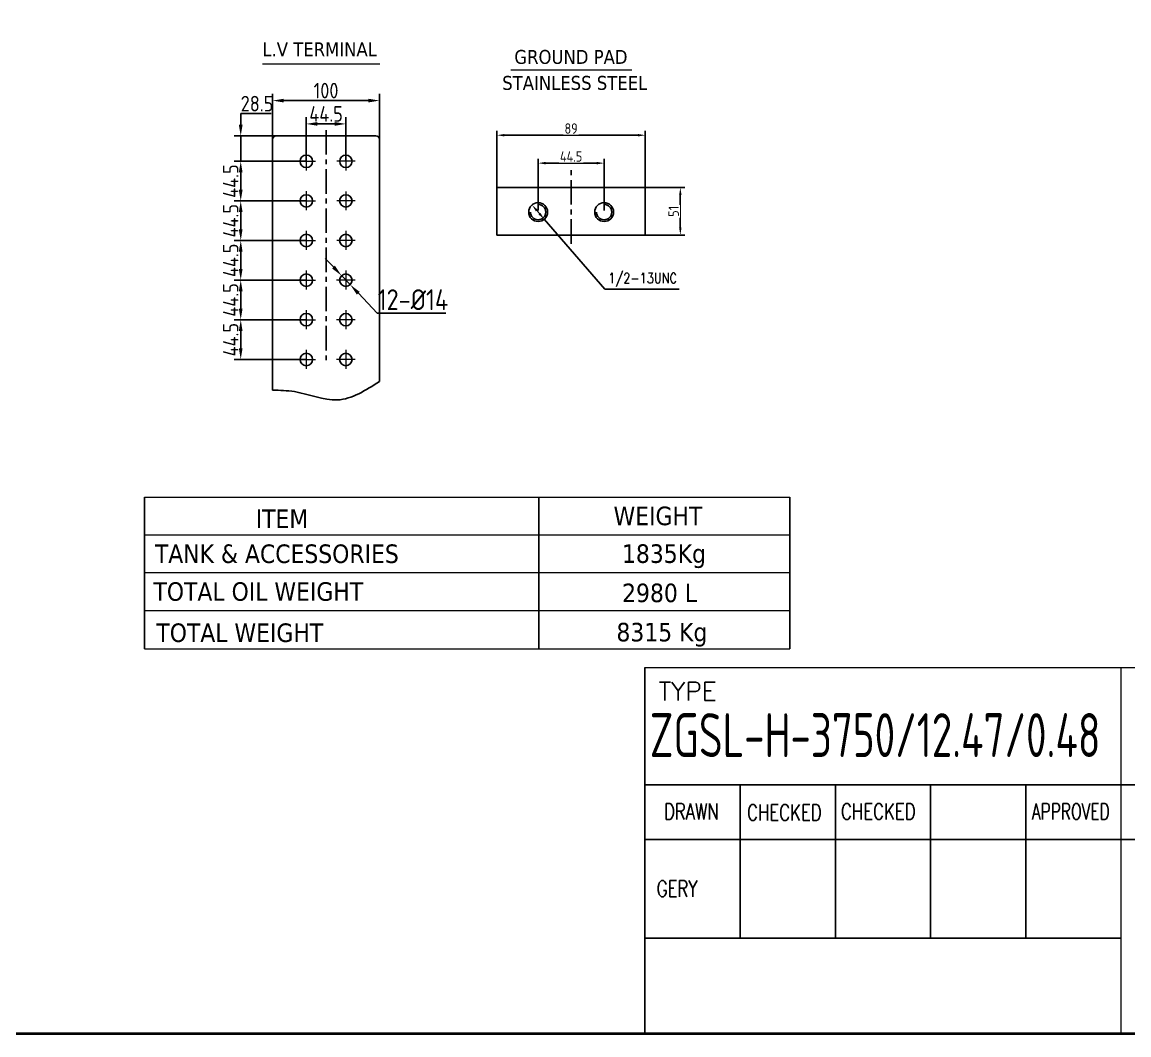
# Model space of a CAD drawing. Header units: millimetres. Extents: x 51831 to 122350, y -311274 to -161296.
# Drawn here: x 56147 to 59875, y -168355 to -164942 of the extents above; entities that cross this region are included whole.
import ezdxf

# ---------------------------------------------------------------- set-up
doc = ezdxf.new("R2010")
doc.units = ezdxf.units.MM
doc.header["$LTSCALE"] = 13
doc.linetypes.add('CENTERX2', pattern=[101.6, 63.5, -12.7, 12.7, -12.7])
doc.linetypes.add('点画线', pattern=[18, 12, -2, 2, -2])
doc.layers.add('1', color=4, linetype='Continuous')
doc.layers.add('2', color=3, linetype='Continuous')
doc.layers.add('中心线层', color=1, linetype='点画线', lineweight=18, true_color=0xff0000)
doc.layers.add('标注、文本', color=3, linetype='Continuous', lineweight=25)
doc.layers.add('铁心', color=3, linetype='Continuous', lineweight=0)
doc.styles.add('ROMANS', font='romans.shx', dxfattribs={"bigfont": 'whgtxt.shx'})
doc.styles.get("Standard").update_dxf_attribs({"font": 'gbenor.shx', "bigfont": 'gbcbig.shx'})
doc.styles.add('Tahoma$001', font='tahoma.ttf', dxfattribs={"height": 2.159784})
doc.styles.add('Tahoma_txtstyle_30.51_0_0', font='tahoma.ttf')
doc.dimstyles.new('1-15', dxfattribs={"dimscale": 20, "dimtxt": 3.5, "dimasz": 2, "dimexe": 1.5, "dimexo": 0.5, "dimgap": 0.5, "dimtad": 1, "dimtoh": 1, "dimdec": 1, "dimdsep": 46, "dimtxsty": 'Standard', "dimcen": 2.5, "dimclrd": 3, "dimclre": 3, "dimclrt": 3, "dimadec": 0, "dimazin": 2, "dimtfac": 1, "dimtdec": 1, "dimtmove": 0, "dimatfit": 2, "dimfxl": 1, "dimarcsym": 0})
doc.dimstyles.new('丁晓菲', dxfattribs={"dimscale": 10, "dimtxt": 3.5, "dimasz": 2.5, "dimexe": 1.5, "dimexo": 0, "dimgap": 0.5, "dimtad": 1, "dimtoh": 1, "dimtxsty": 'Standard', "dimcen": 2.5, "dimclrd": 3, "dimclre": 3, "dimclrt": 2, "dimadec": 0, "dimazin": 0, "dimtfac": 1, "dimtmove": 0, "dimatfit": 2, "dimfxl": 1.5, "dimarcsym": 0})
doc.dimstyles.new('郁文书', dxfattribs={"dimscale": 15, "dimtxt": 3.5, "dimasz": 2.5, "dimexe": 1.5, "dimexo": 0, "dimgap": 0.5, "dimtad": 1, "dimtoh": 1, "dimtxsty": 'Standard', "dimcen": 2.5, "dimclrd": 3, "dimclre": 3, "dimclrt": 2, "dimadec": 0, "dimazin": 0, "dimtfac": 1, "dimtmove": 0, "dimatfit": 2, "dimfxl": 1, "dimarcsym": 0})

# ---------------------------------------------------------------- blocks, each defined once
blk = doc.blocks.new('*D1027')
at = {"layer": '1', "color": 3, "lineweight": -2, "transparency": 16777216}
for p, q in [((56990.7, -165724.5), (56990.7, -165183.6)), ((57350.7, -165697.1), (57350.7, -165183.6)), ((57028.2, -165206.1), (57313.2, -165206.1))]:
    blk.add_line(p, q, dxfattribs=at)
at = {"layer": '1', "color": 3, "transparency": 16777216}
for points in [[(57028.2, -165199.9), (57028.2, -165212.4), (56990.7, -165206.1)], [(57313.2, -165199.9), (57313.2, -165212.4), (57350.7, -165206.1)]]:
    blk.add_solid(points, dxfattribs=at)
at = {"layer": 'Defpoints', "color": 0, "transparency": 16777216}
for p in [(57350.7, -165206.1), (57350.7, -165697.1), (56990.7, -165724.5)]:
    blk.add_point(p, dxfattribs=at)
at = {"layer": '1', "color": 2, "transparency": 16777216, "insert": (57170.7, -165172.4), "char_height": 52.5, "attachment_point": 5}
blk.add_mtext('100', dxfattribs=at)
blk = doc.blocks.new('*D1028')
at = {"layer": '1', "color": 3, "lineweight": -2, "transparency": 16777216}
for p, q in [((56883.3, -165287.6), (56883.3, -165250.1)), ((56883.3, -165250.1), (56985.6, -165250.1)), ((57170.9, -165325.1), (56860.8, -165325.1)), ((56883.3, -165410.6), (56883.3, -165325.1)), ((57104.1, -165410.6), (56860.8, -165410.6)), ((56883.3, -165448.1), (56883.3, -165485.6))]:
    blk.add_line(p, q, dxfattribs=at)
at = {"layer": '1', "color": 3, "transparency": 16777216}
for points in [[(56877, -165287.6), (56889.5, -165287.6), (56883.3, -165325.1)], [(56877, -165448.1), (56889.5, -165448.1), (56883.3, -165410.6)]]:
    blk.add_solid(points, dxfattribs=at)
at = {"layer": 'Defpoints', "color": 0, "transparency": 16777216}
for p in [(56883.3, -165325.1), (57170.9, -165325.1), (57104.1, -165410.6)]:
    blk.add_point(p, dxfattribs=at)
at = {"layer": '1', "color": 2, "transparency": 16777216, "insert": (56938.2, -165216.4), "char_height": 52.5, "attachment_point": 5}
blk.add_mtext('28.5', dxfattribs=at)
blk = doc.blocks.new('*D1029')
at = {"layer": '1', "color": 3, "lineweight": -2, "transparency": 16777216}
for p, q in [((57104.1, -165410.6), (57104.1, -165262.2)), ((57237.6, -165410.7), (57237.6, -165262.2)), ((57141.6, -165284.7), (57200.1, -165284.7))]:
    blk.add_line(p, q, dxfattribs=at)
at = {"layer": '1', "color": 3, "transparency": 16777216}
for points in [[(57141.6, -165278.4), (57141.6, -165290.9), (57104.1, -165284.7)], [(57200.1, -165278.4), (57200.1, -165290.9), (57237.6, -165284.7)]]:
    blk.add_solid(points, dxfattribs=at)
at = {"layer": 'Defpoints', "color": 0, "transparency": 16777216}
for p in [(57237.6, -165284.7), (57104.1, -165410.6), (57237.6, -165410.7)]:
    blk.add_point(p, dxfattribs=at)
at = {"layer": '1', "color": 2, "transparency": 16777216, "insert": (57170.8, -165250.9), "char_height": 52.5, "attachment_point": 5}
blk.add_mtext('44.5', dxfattribs=at)
blk = doc.blocks.new('*D1030')
at = {"layer": '1', "color": 3, "lineweight": -2, "transparency": 16777216}
for p, q in [((57104.1, -165410.6), (56860.8, -165410.6)), ((56883.3, -165448.1), (56883.3, -165506.6)), ((57104.1, -165544.1), (56860.8, -165544.1))]:
    blk.add_line(p, q, dxfattribs=at)
at = {"layer": '1', "color": 3, "transparency": 16777216}
for points in [[(56877, -165448.1), (56889.5, -165448.1), (56883.3, -165410.6)], [(56877, -165506.6), (56889.5, -165506.6), (56883.3, -165544.1)]]:
    blk.add_solid(points, dxfattribs=at)
at = {"layer": 'Defpoints', "color": 0, "transparency": 16777216}
for p in [(57104.1, -165410.6), (56883.3, -165544.1), (57104.1, -165544.1)]:
    blk.add_point(p, dxfattribs=at)
at = {"layer": '1', "color": 2, "transparency": 16777216, "insert": (56849.5, -165477.4), "char_height": 52.5, "attachment_point": 5, "rotation": 90}
blk.add_mtext('44.5', dxfattribs=at)
blk = doc.blocks.new('*D1031')
at = {"layer": '1', "color": 3, "lineweight": -2, "transparency": 16777216}
for p, q in [((57104.1, -165544.1), (56860.8, -165544.1)), ((56883.3, -165581.6), (56883.3, -165640.1)), ((57104.1, -165677.6), (56860.8, -165677.6))]:
    blk.add_line(p, q, dxfattribs=at)
at = {"layer": '1', "color": 3, "transparency": 16777216}
for points in [[(56877, -165581.6), (56889.5, -165581.6), (56883.3, -165544.1)], [(56877, -165640.1), (56889.5, -165640.1), (56883.3, -165677.6)]]:
    blk.add_solid(points, dxfattribs=at)
at = {"layer": 'Defpoints', "color": 0, "transparency": 16777216}
for p in [(57104.1, -165544.1), (56883.3, -165677.6), (57104.1, -165677.6)]:
    blk.add_point(p, dxfattribs=at)
at = {"layer": '1', "color": 2, "transparency": 16777216, "insert": (56849.5, -165610.9), "char_height": 52.5, "attachment_point": 5, "rotation": 90}
blk.add_mtext('44.5', dxfattribs=at)
blk = doc.blocks.new('*D1032')
at = {"layer": '1', "color": 3, "lineweight": -2, "transparency": 16777216}
for p, q in [((57104.1, -165677.6), (56860.8, -165677.6)), ((56883.3, -165715.1), (56883.3, -165773.6)), ((57104.1, -165811.1), (56860.8, -165811.1))]:
    blk.add_line(p, q, dxfattribs=at)
at = {"layer": '1', "color": 3, "transparency": 16777216}
for points in [[(56877, -165715.1), (56889.5, -165715.1), (56883.3, -165677.6)], [(56877, -165773.6), (56889.5, -165773.6), (56883.3, -165811.1)]]:
    blk.add_solid(points, dxfattribs=at)
at = {"layer": 'Defpoints', "color": 0, "transparency": 16777216}
for p in [(57104.1, -165677.6), (56883.3, -165811.1), (57104.1, -165811.1)]:
    blk.add_point(p, dxfattribs=at)
at = {"layer": '1', "color": 2, "transparency": 16777216, "insert": (56849.5, -165744.4), "char_height": 52.5, "attachment_point": 5, "rotation": 90}
blk.add_mtext('44.5', dxfattribs=at)
blk = doc.blocks.new('*D1033')
at = {"layer": 'Defpoints', "color": 0, "transparency": 16777216}
for p in [(58246.2, -165499.3), (58246.2, -165659.3), (58364.1, -165659.3)]:
    blk.add_point(p, dxfattribs=at)
at = {"layer": '标注、文本', "color": 3, "lineweight": -2, "transparency": 16777216}
for p, q in [((58246.2, -165499.3), (58379.1, -165499.3)), ((58364.1, -165524.3), (58364.1, -165634.3)), ((58246.2, -165659.3), (58379.1, -165659.3))]:
    blk.add_line(p, q, dxfattribs=at)
at = {"layer": '标注、文本', "color": 3, "transparency": 16777216}
for points in [[(58359.9, -165524.3), (58368.2, -165524.3), (58364.1, -165499.3)], [(58359.9, -165634.3), (58368.2, -165634.3), (58364.1, -165659.3)]]:
    blk.add_solid(points, dxfattribs=at)
at = {"layer": '标注、文本', "color": 2, "transparency": 16777216, "insert": (58341.6, -165579.3), "char_height": 35, "attachment_point": 5, "rotation": 90, "bg_fill": 3, "box_fill_scale": 1.1, "bg_fill_color": 256, "bg_fill_true_color": 13158600, "bg_fill_transparency": 0}
blk.add_mtext('51', dxfattribs=at)
blk = doc.blocks.new('*D1071')
at = {"layer": 'Defpoints', "color": 0, "transparency": 16777216}
for p in [(57864.3, -165557.8), (57905.8, -165605.9)]:
    blk.add_point(p, dxfattribs=at)
at = {"layer": '标注、文本', "color": 3, "lineweight": -2, "transparency": 16777216}
for p, q in [((57880.7, -165576.7), (57889.5, -165586.9)), ((57905.8, -165605.9), (58109.7, -165841.8)), ((58109.7, -165841.8), (58360, -165841.8))]:
    blk.add_line(p, q, dxfattribs=at)
at = {"layer": '标注、文本', "color": 3, "transparency": 16777216}
for points in [[(57883.8, -165574), (57877.5, -165579.4), (57864.3, -165557.8)], [(57892.6, -165584.2), (57886.3, -165589.7), (57905.8, -165605.9)]]:
    blk.add_solid(points, dxfattribs=at)
at = {"layer": '标注、文本', "color": 2, "transparency": 16777216, "insert": (58237.3, -165810.2), "char_height": 35, "attachment_point": 5, "bg_fill": 3, "box_fill_scale": 1.1, "bg_fill_color": 256, "bg_fill_true_color": 13158600, "bg_fill_transparency": 0}
blk.add_mtext('{\\Fromans,gbcbig|c134;\\W0.8;1/2-13UNC}', dxfattribs=at)
blk = doc.blocks.new('*D1034')
at = {"layer": 'Defpoints', "color": 0, "transparency": 16777216}
for p in [(58107.3, -165416.9), (57885.1, -165576.8), (58107.3, -165576.8)]:
    blk.add_point(p, dxfattribs=at)
at = {"layer": '标注、文本', "color": 3, "lineweight": -2, "transparency": 16777216}
for p, q in [((57885.1, -165576.8), (57885.1, -165401.9)), ((58107.3, -165576.8), (58107.3, -165401.9)), ((57910.1, -165416.9), (58082.3, -165416.9))]:
    blk.add_line(p, q, dxfattribs=at)
at = {"layer": '标注、文本', "color": 3, "transparency": 16777216}
for points in [[(57910.1, -165412.7), (57910.1, -165421.1), (57885.1, -165416.9)], [(58082.3, -165412.7), (58082.3, -165421.1), (58107.3, -165416.9)]]:
    blk.add_solid(points, dxfattribs=at)
at = {"layer": '标注、文本', "color": 2, "transparency": 16777216, "insert": (57996.2, -165394.4), "char_height": 35, "attachment_point": 5, "bg_fill": 3, "box_fill_scale": 1.1, "bg_fill_color": 256, "bg_fill_true_color": 13158600, "bg_fill_transparency": 0}
blk.add_mtext('44.5', dxfattribs=at)
blk = doc.blocks.new('*D1035')
at = {"layer": 'Defpoints', "color": 0, "transparency": 16777216}
for p in [(58246.2, -165322.8), (57746.2, -165499.3), (58246.2, -165499.3)]:
    blk.add_point(p, dxfattribs=at)
at = {"layer": '标注、文本', "color": 3, "lineweight": -2, "transparency": 16777216}
for p, q in [((57746.2, -165499.3), (57746.2, -165307.8)), ((57771.2, -165322.8), (58221.2, -165322.8)), ((58246.2, -165499.3), (58246.2, -165307.8))]:
    blk.add_line(p, q, dxfattribs=at)
at = {"layer": '标注、文本', "color": 3, "transparency": 16777216}
for points in [[(57771.2, -165318.7), (57771.2, -165327), (57746.2, -165322.8)], [(58221.2, -165318.7), (58221.2, -165327), (58246.2, -165322.8)]]:
    blk.add_solid(points, dxfattribs=at)
at = {"layer": '标注、文本', "color": 2, "transparency": 16777216, "insert": (57996.2, -165300.3), "char_height": 35, "attachment_point": 5, "bg_fill": 3, "box_fill_scale": 1.1, "bg_fill_color": 256, "bg_fill_true_color": 13158600, "bg_fill_transparency": 0}
blk.add_mtext('89', dxfattribs=at)
blk = doc.blocks.new('*D1036')
at = {"layer": '1', "color": 3, "lineweight": -2, "transparency": 16777216}
for p, q in [((57104.1, -165811.1), (56860.8, -165811.1)), ((56883.3, -165848.6), (56883.3, -165907.1)), ((57104.1, -165944.6), (56860.8, -165944.6))]:
    blk.add_line(p, q, dxfattribs=at)
at = {"layer": '1', "color": 3, "transparency": 16777216}
for points in [[(56877, -165848.6), (56889.5, -165848.6), (56883.3, -165811.1)], [(56877, -165907.1), (56889.5, -165907.1), (56883.3, -165944.6)]]:
    blk.add_solid(points, dxfattribs=at)
at = {"layer": 'Defpoints', "color": 0, "transparency": 16777216}
for p in [(57104.1, -165811.1), (56883.3, -165944.6), (57104.1, -165944.6)]:
    blk.add_point(p, dxfattribs=at)
at = {"layer": '1', "color": 2, "transparency": 16777216, "insert": (56849.5, -165877.9), "char_height": 52.5, "attachment_point": 5, "rotation": 90}
blk.add_mtext('44.5', dxfattribs=at)
blk = doc.blocks.new('*D1072')
at = {"layer": 'Defpoints', "color": 0, "transparency": 16777216}
for p in [(57223, -165795.9), (57251.9, -165826.4)]:
    blk.add_point(p, dxfattribs=at)
at = {"layer": '标注、文本', "color": 3, "lineweight": -2, "transparency": 16777216}
for p, q in [((57195.5, -165766.9), (57168, -165737.9)), ((57223, -165795.9), (57251.9, -165826.4)), ((57279.5, -165855.4), (57342.7, -165922.1)), ((57342.7, -165922.1), (57574.3, -165922.1))]:
    blk.add_line(p, q, dxfattribs=at)
at = {"layer": '标注、文本', "color": 3, "transparency": 16777216}
for points in [[(57200.4, -165762.3), (57190.7, -165771.5), (57223, -165795.9)], [(57284.3, -165850.8), (57274.6, -165860), (57251.9, -165826.4)]]:
    blk.add_solid(points, dxfattribs=at)
at = {"layer": '标注、文本', "color": 3, "transparency": 16777216, "insert": (57463.5, -165877.1), "char_height": 70, "attachment_point": 5}
blk.add_mtext('12-%%C14', dxfattribs=at)
blk = doc.blocks.new('*D1103')
at = {"layer": '1', "color": 3, "lineweight": -2, "transparency": 16777216}
for p, q in [((57104.1, -165945), (56860.8, -165945)), ((56883.3, -165982.5), (56883.3, -166041)), ((57104.1, -166078.5), (56860.8, -166078.5))]:
    blk.add_line(p, q, dxfattribs=at)
at = {"layer": '1', "color": 3, "transparency": 16777216}
for points in [[(56877, -165982.5), (56889.5, -165982.5), (56883.3, -165945)], [(56877, -166041), (56889.5, -166041), (56883.3, -166078.5)]]:
    blk.add_solid(points, dxfattribs=at)
at = {"layer": 'Defpoints', "color": 0, "transparency": 16777216}
for p in [(57104.1, -165945), (56883.3, -166078.5), (57104.1, -166078.5)]:
    blk.add_point(p, dxfattribs=at)
at = {"layer": '1', "color": 2, "transparency": 16777216, "insert": (56849.5, -166011.8), "char_height": 52.5, "attachment_point": 5, "rotation": 90}
blk.add_mtext('44.5', dxfattribs=at)

msp = doc.modelspace()

# ---------------------------------------------------------------- linework, layer by layer
at = {"layer": '1'}
for p, q in [((56990.691, -166182.194), (56990.733, -165337.141)), ((57002.733, -165325.141), (57338.733, -165325.141)), ((57350.733, -165337.141), (57350.683, -166152.598)), ((57746.192, -165659.329), (57746.192, -165499.329)), ((57746.192, -165499.329), (58246.192, -165499.329)), ((58246.192, -165499.329), (58246.192, -165659.329)), ((58246.192, -165659.329), (57746.192, -165659.329))]:
    msp.add_line(p, q, dxfattribs=at)
at = {"layer": '1', "color": 1, "linetype": 'CENTERX2', "lineweight": -3, "ltscale": 0.1}
for p, q in [((57170.862, -165305.225), (57170.717, -166094.634)), ((57996.192, -165688.659), (57996.192, -165439.894))]:
    msp.add_line(p, q, dxfattribs=at)
at = {"layer": '1', "const_width": 8.634}
msp.add_lwpolyline([(52472.729, -168350.488), (61945.049, -168350.488), (61945.049, -161542.258), (52472.729, -161542.258), (52472.729, -168350.488)], dxfattribs=at)
at = {"layer": '1'}
for centre, radius in [((57104.109, -165410.641), 21), ((57237.582, -165410.661), 21), ((57104.109, -165544.141), 21), ((57237.54, -165544.161), 21), ((57885.067, -165581.829), 31.75), ((58107.317, -165581.829), 31.75), ((57104.109, -165677.641), 21), ((57237.498, -165677.661), 21), ((57104.109, -165811.141), 21), ((57104.109, -165811.141), 21), ((57237.457, -165811.161), 21), ((57237.498, -165811.161), 21), ((57104.109, -165944.641), 21), ((57237.457, -165944.661), 21), ((57104.109, -166078.542), 21), ((57237.457, -166078.563), 21)]:
    msp.add_circle(centre, radius, dxfattribs=at)
for centre, start, end in [((57002.733, -165337.141), 90, 180), ((57338.733, -165337.141), 0, 90)]:
    msp.add_arc(centre, 12, start, end, dxfattribs=at)
at = {"layer": '2'}
for p, q in [((58244.924, -167117.113), (58244.924, -168350.488)), ((58244.924, -167511.793), (61945.049, -167511.793)), ((58565.601, -167511.793), (58565.601, -168029.014)), ((58886.279, -167511.793), (58886.279, -168029.014)), ((59206.956, -167511.793), (59206.956, -168029.014)), ((59527.634, -167511.793), (59527.634, -168029.014)), ((58244.924, -167696.8), (59848.311, -167696.8)), ((59848.311, -167696.8), (61945.049, -167696.8)), ((58244.924, -168029.014), (59848.311, -168029.014)), ((58244.924, -168349.692), (58244.924, -168029.014))]:
    msp.add_line(p, q, dxfattribs=at)
at = {"layer": '中心线层'}
for p, q in [((57073.11, -165410.641), (57135.108, -165410.641)), ((57104.109, -165378.403), (57104.109, -165442.075)), ((57268.581, -165410.671), (57206.583, -165410.652)), ((57237.592, -165378.424), (57237.572, -165442.096)), ((57104.109, -165511.903), (57104.109, -165575.575)), ((57237.55, -165511.924), (57237.53, -165575.596)), ((57073.11, -165544.141), (57135.108, -165544.141)), ((57268.539, -165544.171), (57206.541, -165544.152)), ((57104.109, -165645.403), (57104.109, -165709.075)), ((57237.508, -165645.424), (57237.489, -165709.096)), ((57073.11, -165677.641), (57135.108, -165677.641)), ((57268.498, -165677.671), (57206.499, -165677.652)), ((57104.109, -165778.903), (57104.109, -165842.575)), ((57104.109, -165778.903), (57104.109, -165842.575)), ((57237.467, -165778.924), (57237.447, -165842.596)), ((57237.508, -165778.924), (57237.489, -165842.596)), ((57073.11, -165811.141), (57135.108, -165811.141)), ((57073.11, -165811.141), (57135.108, -165811.141)), ((57268.456, -165811.171), (57206.457, -165811.152)), ((57268.498, -165811.171), (57206.499, -165811.152)), ((57104.109, -165912.403), (57104.109, -165976.075)), ((57237.467, -165912.424), (57237.447, -165976.096)), ((57073.11, -165944.641), (57135.108, -165944.641)), ((57268.456, -165944.671), (57206.457, -165944.652)), ((57104.109, -166046.305), (57104.109, -166109.977)), ((57237.467, -166046.325), (57237.447, -166109.997)), ((57073.11, -166078.542), (57135.108, -166078.542)), ((57268.456, -166078.572), (57206.457, -166078.553))]:
    msp.add_line(p, q, dxfattribs=at)
at = {"layer": '标注、文本'}
msp.add_line((58733.04, -167053.667), (58733.04, -166542.077), dxfattribs=at)
msp.add_open_spline([(56990.691, -166182.194), (57015.178, -166182.547), (57088.788, -166183.608), (57213.865, -166240.91), (57304.385, -166182.482), (57350.691, -166152.593)], degree=3, knots=[0, 0, 0, 0, 73.60943979, 221.28127785, 375.94621417, 375.94621417, 375.94621417, 375.94621417], dxfattribs=at)
at = {"layer": '铁心'}
for p, q in [((57352.196, -165082.855), (56956.364, -165082.855)), ((57793.419, -165102.75), (58201.037, -165102.75)), ((56559.141, -166542.077), (56559.141, -166712.184)), ((56559.141, -166712.184), (56559.141, -166542.077)), ((56559.141, -166542.077), (58733.04, -166542.077)), ((57887.459, -166542.077), (57887.459, -166712.184)), ((57887.459, -166712.184), (57887.459, -166542.077)), ((56559.141, -166669.049), (58733.04, -166669.049)), ((56559.141, -166908.646), (56559.141, -166712.184)), ((56559.141, -166712.184), (56559.141, -166908.646)), ((57887.459, -166908.646), (57887.459, -166712.184)), ((57887.459, -166712.184), (57887.459, -166908.646)), ((56559.141, -166796.549), (58733.04, -166796.549)), ((56559.141, -167053.667), (56559.141, -166908.646)), ((56559.141, -166908.646), (56559.141, -167053.667)), ((56559.141, -166924.05), (58733.04, -166924.05)), ((57887.459, -167053.667), (57887.459, -166908.646)), ((57887.459, -166908.646), (57887.459, -167053.667)), ((56559.141, -167053.667), (58733.04, -167053.667)), ((58244.924, -167117.113), (61945.049, -167117.113)), ((59848.311, -167117.113), (59848.311, -168350.488))]:
    msp.add_line(p, q, dxfattribs=at)

# ---------------------------------------------------------------- texts
at = {"layer": '1', "color": 4, "width": 0.8}
msp.add_text('ZGSL-H-3750/12.47/0.48', height=148.005, dxfattribs=at).set_placement((58261.289, -167418.53))
at = {"layer": '2', "style": 'ROMANS'}
msp.add_text('TYPE', height=61.6688, dxfattribs=at).set_placement((58291.09, -167227.4))
for s, width, p in [('DRAWN', 0.75, (58309.196, -167629.005)), ('CHECKED', 0.75, (58905.49, -167629.005)), ('APPROVED', 0.7, (59548.458, -167629.005)), ('CHECKED', 0.75, (58589.191, -167632.444)), ('GERY', 0.75, (58284.583, -167889.162))]:
    msp.add_text(s, height=54.2685, dxfattribs=dict(at, width=width)).set_placement(p)
at = {"layer": '铁心'}
for s, height, style, p in [('L.V TERMINAL', 46.95689, 'Tahoma$001', (56956.224, -165056.762)), ('GROUND PAD  ', 46.95689, 'Tahoma$001', (57804.994, -165082.397)), ('STAINLESS STEEL ', 46.95689, 'Tahoma$001', (57764.209, -165169.92)), ('ITEM', 62.517, 'Tahoma_txtstyle_30.51_0_0', (56933.679, -166646.525)), ('TANK & ACCESSORIES', 62.51702, 'Tahoma_txtstyle_30.51_0_0', (56594.181, -166764.472)), ('1835Kg', 62.517, 'Tahoma_txtstyle_30.51_0_0', (58167.588, -166764.137)), ('TOTAL OIL WEIGHT', 62.51702, 'Tahoma_txtstyle_30.51_0_0', (56589.31, -166891.78)), ('2980 L', 62.517, 'Tahoma_txtstyle_30.51_0_0', (58167.99, -166896.425)), ('TOTAL WEIGHT', 62.51702, 'Tahoma_txtstyle_30.51_0_0', (56599.053, -167030.658)), ('8315 Kg', 62.517, 'Tahoma_txtstyle_30.51_0_0', (58148.888, -167028.679))]:
    msp.add_text(s, height=height, dxfattribs=dict(at, style=style)).set_placement(p)
at = {"layer": '铁心', "insert": (58139.178, -166574.529), "char_height": 62.517, "width": 740.25289, "attachment_point": 1, "style": 'Tahoma_txtstyle_30.51_0_0'}
msp.add_mtext('WEIGHT', dxfattribs=at)

# ---------------------------------------------------------------- dimensions: what is measured, and where the dimension line sits
at = {"layer": '1'}
for base, p1, p2, text, picture, middle in [((57350.733, -165206.145), (56990.733, -165724.463), (57350.733, -165697.141), '100', '*D1027', (57170.733, -165206.145)), ((57237.582, -165284.656), (57104.109, -165410.641), (57237.582, -165410.661), '44.5', '*D1029', (57170.845, -165284.656))]:
    dim = msp.add_linear_dim(base=base, p1=p1, p2=p2, text=text, dimstyle='郁文书', override={"dimarcsym": 1}, dxfattribs=at)
    dim.commit()
    dim.dimension.update_dxf_attribs({"geometry": picture, "text_midpoint": middle, "dimtype": 160})
for base, p1, p2, angle, text, picture, middle in [((56883.282, -165325.141), (57104.109, -165410.641), (57170.859, -165325.141), 90, '28.5', '*D1028', (56938.181, -165250.141)), ((56883.282, -165544.141), (57104.109, -165410.641), (57104.109, -165544.141), 270, '44.5', '*D1030', (56883.282, -165477.391)), ((56883.282, -165677.641), (57104.109, -165544.141), (57104.109, -165677.641), 270, '44.5', '*D1031', (56883.282, -165610.891)), ((56883.282, -165811.141), (57104.109, -165677.641), (57104.109, -165811.141), 270, '44.5', '*D1032', (56883.282, -165744.391)), ((56883.282, -165944.641), (57104.109, -165811.141), (57104.109, -165944.641), 270, '44.5', '*D1036', (56883.282, -165877.891)), ((56883.282, -166078.542), (57104.109, -165945.042), (57104.109, -166078.542), 270, '44.5', '*D1103', (56883.282, -166011.792))]:
    dim = msp.add_linear_dim(base=base, p1=p1, p2=p2, angle=angle, text=text, dimstyle='郁文书', override={"dimarcsym": 1}, dxfattribs=at)
    dim.commit()
    dim.dimension.update_dxf_attribs({"geometry": picture, "text_midpoint": middle, "dimtype": 160})
at = {"layer": '标注、文本'}
dim = msp.add_diameter_dim_2p(p1=(57223.048, -165795.924), p2=(57251.949, -165826.399), text='12-%%C14', dimstyle='1-15', dxfattribs=at)
dim.commit()
dim.dimension.update_dxf_attribs({"geometry": '*D1072', "text_midpoint": (57463.507, -165922.065), "dimtype": 163})

# ---------------------------------------------------------------- next in the draw order: dimensions: what is measured, and where the dimension line sits
dim = msp.add_linear_dim(base=(58364.057, -165659.329), p1=(58246.192, -165499.329), p2=(58246.192, -165659.329), angle=90, text='51', dimstyle='丁晓菲', override={"dimtfill": 1, "dimarcsym": 1}, dxfattribs=at)
dim.commit()
dim.dimension.update_dxf_attribs({"geometry": '*D1033', "text_midpoint": (58341.557, -165579.329)})

# ---------------------------------------------------------------- next in the draw order: dimensions: what is measured, and where the dimension line sits
dim = msp.add_diameter_dim_2p(p1=(57864.311, -165557.802), p2=(57905.822, -165605.855), text='{\\Fromans,gbcbig|c134;\\W0.8;1/2-13UNC}', dimstyle='丁晓菲', override={"dimtfill": 1, "dimarcsym": 1}, dxfattribs=at)
dim.commit()
dim.dimension.update_dxf_attribs({"geometry": '*D1071', "text_midpoint": (58237.343, -165841.837), "dimtype": 163})

# ---------------------------------------------------------------- next in the draw order: linework, layer by layer
for centre in [(57885.067, -165581.829), (58107.317, -165581.829)]:
    msp.add_arc(centre, 25.69, 180, 90, dxfattribs=at)

# ---------------------------------------------------------------- next in the draw order: dimensions: what is measured, and where the dimension line sits
dim = msp.add_linear_dim(base=(58107.317, -165416.895), p1=(57885.067, -165576.829), p2=(58107.317, -165576.829), text='44.5', dimstyle='丁晓菲', override={"dimtfill": 1, "dimarcsym": 1}, dxfattribs=at)
dim.commit()
dim.dimension.update_dxf_attribs({"geometry": '*D1034', "text_midpoint": (57996.192, -165394.395)})

# ---------------------------------------------------------------- next in the draw order: dimensions: what is measured, and where the dimension line sits
dim = msp.add_linear_dim(base=(58246.192, -165322.824), p1=(57746.192, -165499.329), p2=(58246.192, -165499.329), text='89', dimstyle='丁晓菲', override={"dimtfill": 1, "dimarcsym": 1}, dxfattribs=at)
dim.commit()
dim.dimension.update_dxf_attribs({"geometry": '*D1035', "text_midpoint": (57996.192, -165300.324)})

doc.saveas('drawing.dxf')
